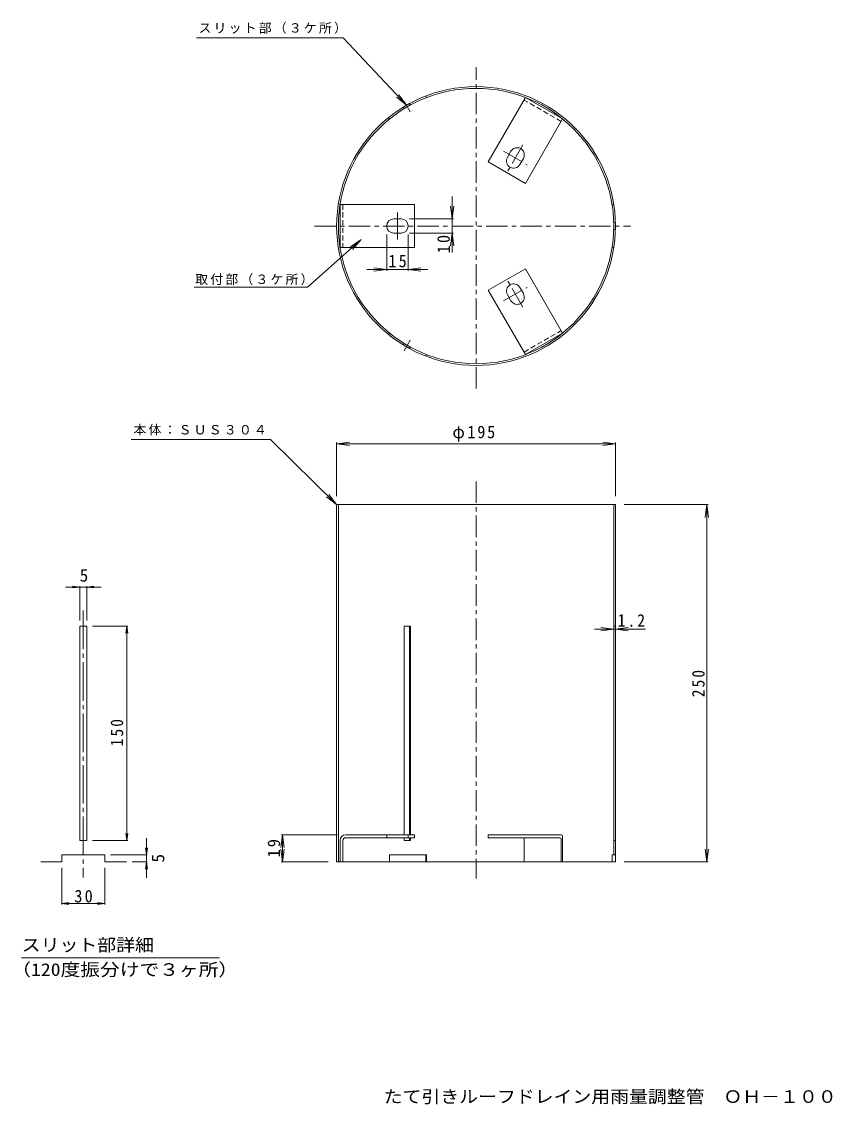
# Model space of a CAD drawing. Units: millimetres, scale not verified. Extents: x -497 to 553, y -404 to 353.
# Drawn here: x -497 to 70, y -404 to 353 of the extents above; entities that cross this region are included whole.
import ezdxf
from ezdxf.enums import TextEntityAlignment as Align

# ---------------------------------------------------------------- set-up
doc = ezdxf.new("R2010")
doc.units = ezdxf.units.MM
doc.header["$LTSCALE"] = 3
for name, pattern in [('CHAIN1', [8, 5, -1, 1, -1]), ('CHAIN2', [12, 9, -1, 1, -1]), ('DASHED1', [1.8, 1.2, -0.6])]:
    doc.linetypes.add(name, pattern=pattern)
for name, color, linetype, lineweight in [('3-4', 7, 'Continuous', 9), ('3-5', 3, 'Continuous', 9), ('3-E', 7, 'Continuous', 9)]:
    doc.layers.add(name, color=color, linetype=linetype, lineweight=lineweight)
doc.layers.add('F-5_F-5ﾚｲﾔ', color=2, linetype='Continuous')
doc.styles.add('ＭＳ ゴシック', font='')
doc.styles.get('ＭＳ ゴシック').set_extended_font_data('MS Gothic')

msp = doc.modelspace()

# ---------------------------------------------------------------- linework, layer by layer
at = {"layer": '3-4'}
for p, q in [((-195.742, 230.611), (-195.742, 191.478)), ((-195.742, 215.057), (-196.916, 223.98)), ((-195.742, 215.057), (-194.567, 223.98)), ((-194.842, 215.057), (-225.629, 215.057)), ((-194.842, 205.057), (-225.629, 205.057)), ((-195.742, 205.057), (-196.916, 196.134)), ((-195.742, 205.057), (-194.567, 196.134)), ((-241.629, 178.679), (-241.629, 204.057)), ((-226.629, 178.679), (-226.629, 204.057)), ((-212.928, 179.579), (-255.499, 179.579)), ((-241.629, 179.579), (-250.552, 180.754)), ((-241.629, 179.579), (-250.552, 178.404)), ((-226.629, 179.579), (-217.706, 180.754)), ((-226.629, 179.579), (-217.706, 178.404)), ((-322.892, 60.838), (-276.629, 15.214)), ((-276.629, 57.732), (-267.706, 58.907)), ((-276.629, 58.632), (-276.629, 21.214)), ((-276.629, 57.732), (-81.629, 57.732)), ((-276.629, 57.732), (-267.706, 56.557)), ((-81.629, 57.732), (-90.552, 58.907)), ((-81.629, 57.732), (-90.552, 56.557)), ((-81.629, 58.632), (-81.629, 21.214)), ((-16.795, 15.214), (-75.629, 15.214)), ((-17.695, 15.214), (-18.87, 6.291)), ((-17.695, -234.786), (-17.695, 15.214)), ((-17.695, 15.214), (-16.52, 6.291)), ((-60.661, -71.944), (-96.221, -71.944)), ((-82.861, -71.944), (-91.784, -70.77)), ((-82.861, -71.944), (-91.784, -73.119)), ((-81.661, -71.944), (-72.738, -70.77)), ((-81.661, -71.944), (-72.738, -73.119)), ((-314.543, -215.786), (-315.718, -224.709)), ((-315.443, -215.786), (-276.253, -215.786)), ((-314.543, -234.786), (-314.543, -215.786)), ((-314.543, -215.786), (-313.368, -224.709)), ((-314.543, -234.786), (-315.718, -225.863)), ((-314.543, -234.786), (-313.368, -225.863)), ((-17.695, -234.786), (-18.87, -225.863)), ((-17.695, -234.786), (-16.52, -225.863)), ((-315.443, -234.786), (-282.629, -234.786)), ((-16.795, -234.786), (-75.629, -234.786))]:
    msp.add_line(p, q, dxfattribs=at)
at = {"layer": '3-5', "linetype": 'CHAIN1'}
for p, q in [((-179.129, 96.337), (-179.129, 321.263)), ((-292.124, 210.057), (-71.168, 210.057)), ((-179.129, 31.467), (-179.129, -246.382))]:
    msp.add_line(p, q, dxfattribs=at)
at = {"layer": '3-5', "color": 7}
for p, q in [((-227.879, 294.495), (-233.123, 301.809)), ((-259.556, 200.543), (-296.939, 167.257)), ((-259.556, 200.543), (-267.002, 195.486)), ((-259.556, 200.543), (-265.439, 193.732)), ((-296.939, 167.257), (-376.169, 167.257)), ((-276.629, 15.214), (-283.807, 20.644)), ((-276.629, 15.214), (-282.157, 22.316)), ((-441.384, -42.476), (-466.28, -42.476)), ((-456.323, -42.476), (-461.281, -41.823)), ((-456.323, -42.476), (-461.281, -43.128)), ((-456.323, -41.876), (-456.323, -65.786)), ((-451.323, -42.476), (-446.366, -41.823)), ((-451.323, -41.876), (-451.323, -65.786)), ((-451.323, -42.476), (-446.366, -43.128)), ((-422.728, -69.786), (-447.323, -69.786)), ((-423.328, -69.786), (-423.981, -74.743)), ((-423.328, -69.786), (-423.328, -219.786)), ((-423.328, -69.786), (-422.676, -74.743)), ((-423.328, -219.786), (-423.981, -214.828)), ((-423.328, -219.786), (-422.676, -214.828)), ((-409.651, -245.921), (-409.651, -218.14)), ((-422.728, -219.786), (-447.323, -219.786)), ((-409.651, -229.786), (-410.304, -224.828)), ((-409.651, -229.786), (-408.999, -224.828)), ((-409.051, -229.786), (-434.823, -229.786)), ((-468.823, -264.483), (-468.823, -238.786)), ((-438.823, -264.483), (-438.823, -238.786)), ((-409.051, -234.786), (-419.59, -234.786)), ((-409.651, -234.786), (-410.304, -239.743)), ((-409.651, -234.786), (-408.999, -239.743)), ((-468.823, -263.883), (-463.866, -263.23)), ((-468.823, -263.883), (-438.823, -263.883)), ((-468.823, -263.883), (-463.866, -264.535)), ((-438.823, -263.883), (-443.781, -263.23)), ((-438.823, -263.883), (-443.781, -264.535)), ((-496.933, -301.756), (-358.491, -301.756))]:
    msp.add_line(p, q, dxfattribs=at)
at = {"layer": '3-5', "color": 7, "linetype": 'CHAIN2'}
for p, q in [((-225.273, 289.982), (-229.518, 297.334)), ((-225.273, 130.133), (-229.518, 122.78)), ((-453.823, -58.988), (-453.823, -245.572))]:
    msp.add_line(p, q, dxfattribs=at)
at = {"layer": '3-5', "linetype": 'DASHED1'}
for p, q in [((-225.097, 294.677), (-225.698, 295.717)), ((-213.701, 299.937), (-214.308, 300.989)), ((-119.576, 283.205), (-145.557, 298.205)), ((-229.428, 292.177), (-230.028, 293.217)), ((-239.681, 284.937), (-240.289, 285.989)), ((-272.253, 225.057), (-272.253, 195.057)), ((-84.004, 225.057), (-82.79, 225.057)), ((-82.861, 212.557), (-81.661, 212.557)), ((-82.861, 207.557), (-81.661, 207.557)), ((-84.004, 195.057), (-82.79, 195.057)), ((-145.557, 121.909), (-119.576, 136.909)), ((-239.681, 135.177), (-240.289, 134.125)), ((-229.428, 127.937), (-230.028, 126.897)), ((-225.097, 125.437), (-225.698, 124.397)), ((-213.701, 120.177), (-214.308, 119.125))]:
    msp.add_line(p, q, dxfattribs=at)
at = {"layer": '3-5'}
for p, q in [((-118.576, 284.937), (-144.557, 299.937)), ((-144.576, 239.904), (-118.576, 284.937)), ((-157.209, 258.023), (-154.709, 262.354)), ((-146.049, 257.354), (-148.549, 253.023)), ((-274.253, 225.057), (-274.253, 195.057)), ((-222.253, 225.057), (-274.253, 225.057)), ((-222.253, 225.057), (-222.253, 195.057)), ((-236.629, 215.057), (-231.629, 215.057)), ((-236.629, 205.057), (-231.629, 205.057)), ((-222.253, 195.057), (-274.253, 195.057)), ((-146.049, 162.761), (-148.549, 167.091)), ((-170.557, 165.21), (-144.557, 120.177)), ((-157.209, 162.091), (-154.709, 157.761)), ((-144.557, 120.177), (-118.576, 135.177)), ((-276.629, 15.214), (-81.629, 15.214)), ((-275.429, 15.214), (-275.429, -234.786)), ((-82.829, 15.214), (-82.829, -69.786)), ((-81.629, 15.214), (-81.629, -69.786)), ((-456.323, -69.786), (-456.323, -219.786)), ((-456.323, -69.786), (-451.323, -69.786)), ((-451.323, -69.786), (-451.323, -219.786)), ((-225.097, -69.786), (-229.428, -69.786)), ((-229.428, -69.786), (-229.428, -215.786)), ((-225.699, -69.786), (-225.699, -215.786)), ((-225.097, -69.786), (-225.097, -215.786)), ((-82.861, -69.786), (-81.629, -69.786)), ((-82.861, -69.786), (-82.861, -219.786)), ((-81.661, -69.786), (-81.661, -219.786)), ((-270.253, -215.786), (-222.253, -215.786)), ((-270.253, -217.786), (-222.253, -217.786)), ((-241.629, -215.786), (-241.629, -217.786)), ((-229.428, -217.786), (-229.428, -219.786)), ((-226.629, -215.786), (-226.629, -217.786)), ((-225.699, -217.786), (-225.699, -219.786)), ((-225.097, -217.786), (-225.097, -219.786)), ((-222.253, -215.786), (-222.253, -217.786)), ((-120.576, -217.786), (-170.557, -217.786)), ((-145.557, -217.786), (-145.557, -234.786)), ((-119.576, -218.786), (-119.576, -234.786)), ((-118.576, -216.786), (-118.576, -234.786)), ((-456.323, -219.786), (-451.323, -219.786)), ((-274.253, -219.786), (-274.253, -234.786)), ((-272.253, -219.786), (-272.253, -234.786)), ((-225.097, -219.786), (-229.428, -219.786)), ((-82.861, -219.786), (-81.629, -219.786)), ((-82.829, -219.786), (-82.829, -229.786)), ((-81.629, -219.786), (-81.629, -234.786)), ((-468.823, -229.786), (-438.823, -229.786)), ((-468.823, -229.786), (-468.823, -234.786)), ((-213.701, -229.786), (-239.681, -229.786)), ((-239.681, -229.786), (-239.681, -234.786)), ((-214.308, -229.786), (-214.308, -234.786)), ((-213.701, -229.786), (-213.701, -234.786)), ((-84.004, -229.786), (-84.004, -234.786)), ((-84.004, -229.786), (-82.829, -229.786)), ((-82.829, -229.786), (-81.629, -229.786)), ((-483.625, -234.786), (-468.823, -234.786))]:
    msp.add_line(p, q, dxfattribs=at)
at = {"layer": '3-5', "color": 4, "linetype": 'CHAIN1'}
for p, q in [((-146.377, 266.784), (-156.882, 248.59)), ((-159.852, 262.436), (-143.406, 252.941)), ((-234.129, 209.017), (-234.129, 219.552)), ((-234.129, 211.097), (-234.129, 200.562)), ((-159.852, 157.678), (-143.406, 167.173)), ((-146.377, 153.33), (-156.882, 171.524))]:
    msp.add_line(p, q, dxfattribs=at)
at = {"layer": '3-5', "color": 7}
msp.add_lwpolyline([(-272.139, 341.725), (-227.879, 294.495), (-234.837, 300.202)], dxfattribs=at)
at = {"layer": '3-5'}
for points in [[(-144.576, 239.904), (-170.557, 254.904), (-144.557, 299.937)], [(-170.557, 165.21), (-144.576, 180.21), (-118.576, 135.177)], [(-276.629, 15.214), (-276.629, -234.786), (-81.629, -234.786)], [(-119.576, -215.786), (-170.557, -215.786), (-170.557, -217.786)], [(-438.823, -229.786), (-438.823, -234.786), (-423.59, -234.786)]]:
    msp.add_lwpolyline(points, dxfattribs=at)
for radius in [97.5, 96.3]:
    msp.add_circle((-179.129, 210.057), radius, dxfattribs=at)
for centre, radius, start, end in [((-152.879, 255.523), 5, 150, 330), ((-150.379, 259.854), 5, 330, 150), ((-236.629, 210.057), 5, 90, 270), ((-231.629, 210.057), 5, 270, 90), ((-152.879, 164.591), 5, 29.99972, 209.99972), ((-150.379, 160.261), 5, 209.99972, 29.99972), ((-270.253, -219.786), 4, 90, 180), ((-270.253, -219.786), 2, 90, 180), ((-120.576, -218.786), 1, 0, 90), ((-119.576, -216.786), 1, 0, 90)]:
    msp.add_arc(centre, radius, start, end, dxfattribs=at)
at = {"layer": '3-E'}
for p, q in [((-272.139, 341.725), (-374.648, 341.725)), ((-322.892, 60.838), (-420.331, 60.838))]:
    msp.add_line(p, q, dxfattribs=at)

# ---------------------------------------------------------------- texts
at = {"layer": '3-4', "color": 2, "char_height": 8.798, "attachment_point": 7, "rotation": 90, "style": 'ＭＳ ゴシック'}
for s, insert in [('\\T1.27;\\W0.95;10', (-197.328, 190.949)), ('\\T1.27;\\W0.9;250', (-19.195, -119.536)), ('\\T1.27;\\W0.95;19', (-316.043, -231.661))]:
    msp.add_mtext(s, dxfattribs=dict(at, insert=insert))
at = {"layer": '3-4', "color": 2, "char_height": 8.798, "attachment_point": 7, "style": 'ＭＳ ゴシック'}
for s, insert in [('\\T1.27;\\W0.95;15', (-240.504, 181.079)), ('\\T1.21;\\W0.95;φ195', (-195.629, 59.232)), ('\\T1.27;\\W0.9;1.2', (-80.037, -70.336))]:
    msp.add_mtext(s, dxfattribs=dict(at, insert=insert))
at = {"layer": '3-5', "color": 2, "style": 'ＭＳ ゴシック'}
msp.add_text('5', height=8.798, dxfattribs=at).set_placement((-456.345, -41.34), align=Align.BOTTOM_LEFT)
msp.add_text('5', height=8.798, rotation=90, dxfattribs=at).set_placement((-394.52, -235.162), align=Align.BOTTOM_LEFT)
for s, width, p in [('スリット部詳細', 1.1, (-496.857, -299.827)), ('（120度振分けで３ヶ所）', 1.15, (-504.174, -317.087))]:
    msp.add_text(s, height=8.798, dxfattribs=dict(at, width=width)).set_placement(p, align=Align.BOTTOM_LEFT)
at = {"layer": '3-5', "color": 2, "insert": (-425.824, -153.871), "char_height": 8.798, "attachment_point": 7, "rotation": 90, "style": 'ＭＳ ゴシック'}
msp.add_mtext('\\T1.27;\\W0.9;150', dxfattribs=at)
at = {"layer": '3-5', "color": 2, "insert": (-460.111, -263.205), "char_height": 8.798, "attachment_point": 7, "style": 'ＭＳ ゴシック'}
msp.add_mtext('\\T1.27;\\W0.95;30', dxfattribs=at)
at = {"layer": '3-E', "char_height": 6.598, "attachment_point": 7, "style": 'ＭＳ ゴシック'}
for s, insert in [('\\T1.17;スリット部（３ケ所）', (-373.237, 344.455)), ('\\T1.17;取付部（３ケ所）', (-375.548, 168.623)), ('\\T1.17;本体：ＳＵＳ３０４', (-418.722, 63.559))]:
    msp.add_mtext(s, dxfattribs=dict(at, insert=insert))
at = {"layer": 'F-5_F-5ﾚｲﾔ', "style": 'ＭＳ ゴシック', "width": 1.1}
msp.add_text('たて引きルーフドレイン用雨量調整管\u3000ＯＨ－１００', height=8.798, dxfattribs=at).set_placement((-243.75, -405.932), align=Align.BOTTOM_LEFT)

doc.saveas('drawing.dxf')
